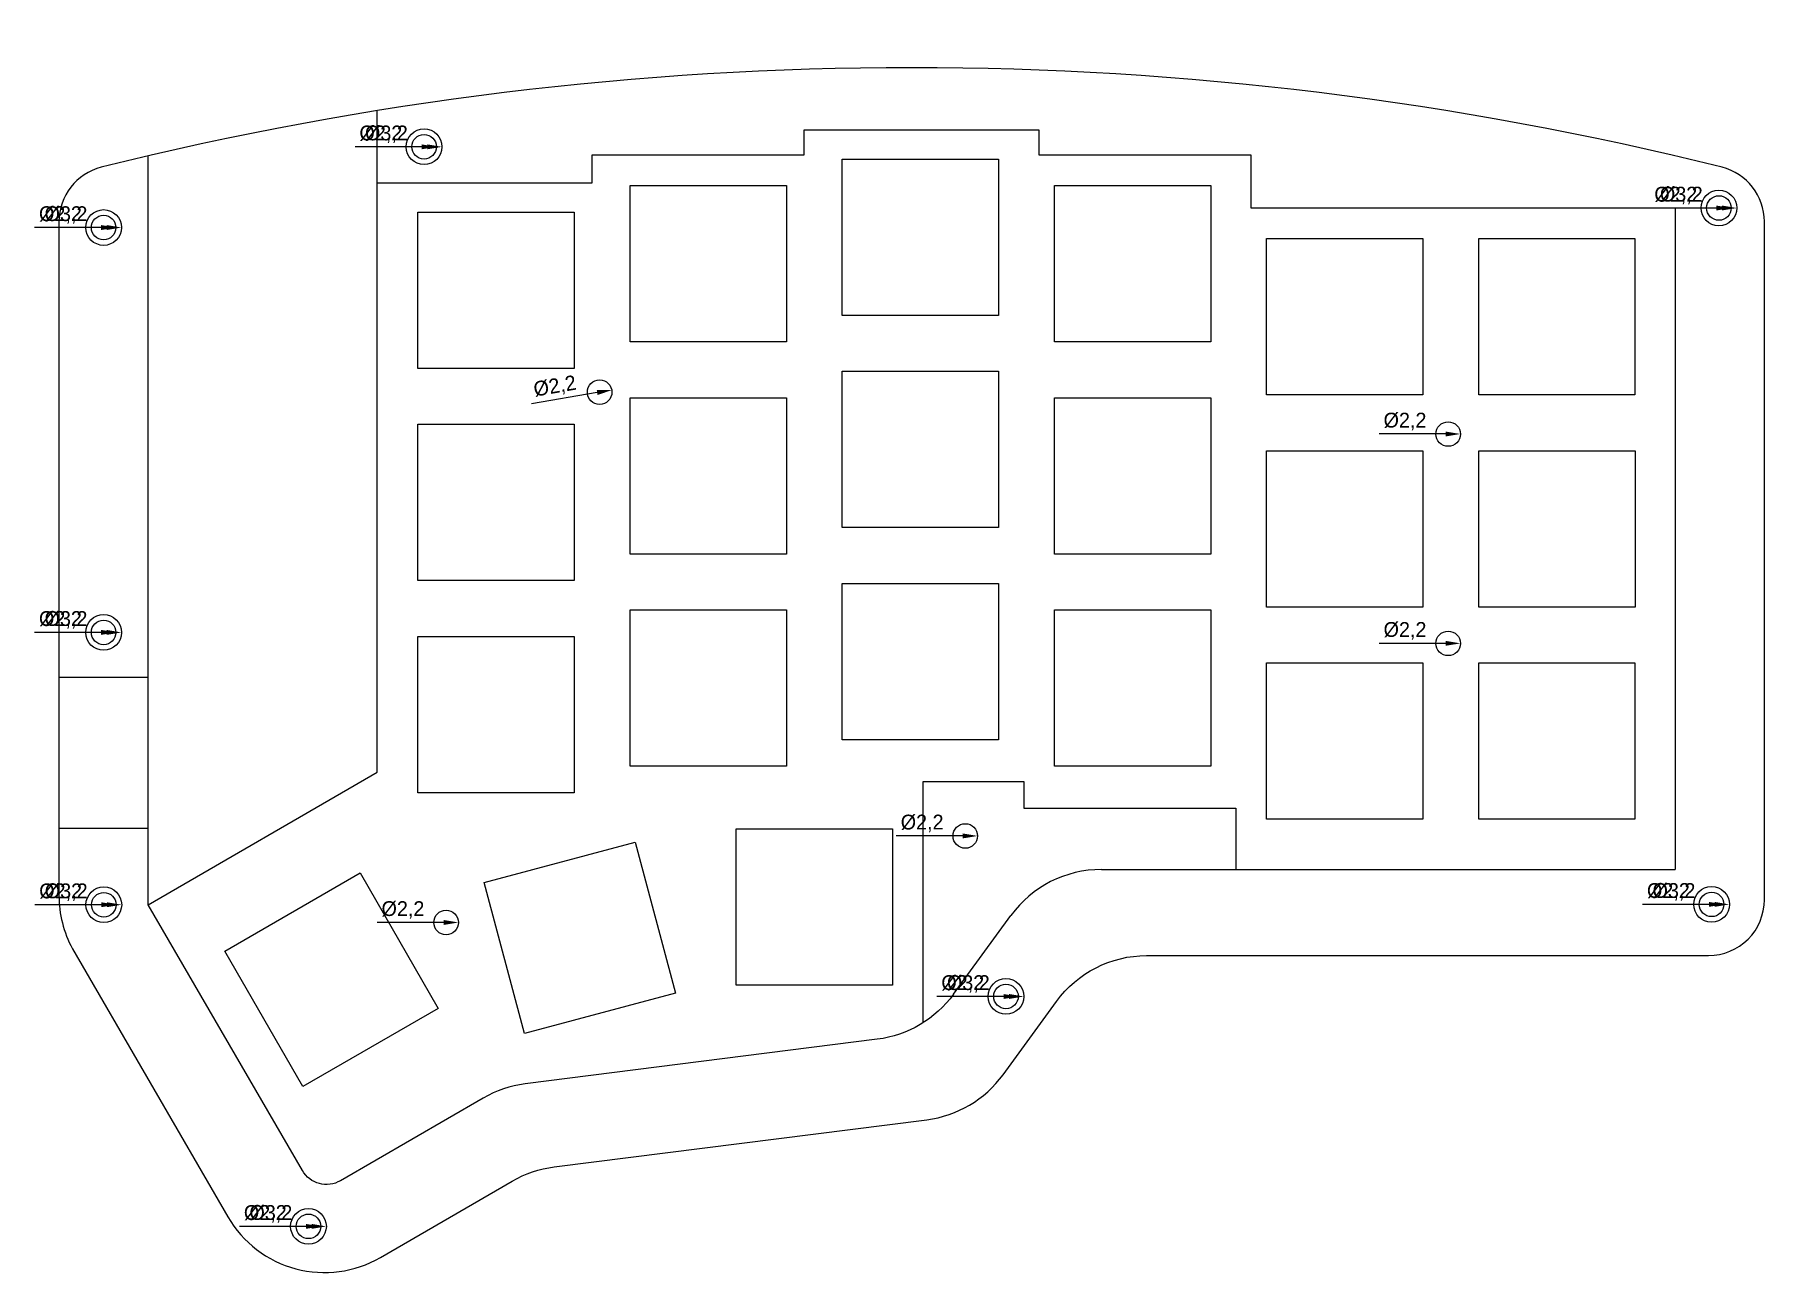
# Model space of a CAD drawing. Header units: millimetres. Extents: x 10 to 165, y -15 to 96.
import ezdxf

# ---------------------------------------------------------------- set-up
doc = ezdxf.new("R2010")
doc.units = ezdxf.units.MM
doc.layers.add('0 (2)', color=7, linetype='Continuous')
doc.layers.add('Dimensions', color=7, linetype='Continuous')
doc.dimstyles.new('ISO-25', dxfattribs={"dimtxt": 2.5, "dimasz": 2.5, "dimexe": 1.25, "dimexo": 0.625, "dimtad": 1, "dimtxsty": 'Standard', "dimcen": 2.5, "dimadec": 0, "dimazin": 0, "dimtfac": 1, "dimtmove": 0, "dimatfit": 3, "dimfxl": 1, "dimarcsym": 0})

# ---------------------------------------------------------------- blocks, each defined once
blk = doc.blocks.new('*D1')
at = {"layer": 'Defpoints', "color": 0}
for p in [(33.25, -10.64), (35.45, -10.64)]:
    blk.add_point(p, dxfattribs=at)
at = {"layer": 'Dimensions', "color": 140, "lineweight": -2}
blk.add_line((34.12, -10.64), (28.17, -10.64), dxfattribs=at)
at = {"layer": 'Dimensions', "color": 140}
blk.add_solid([(34.12, -10.86), (34.12, -10.42), (35.45, -10.64)], dxfattribs=at)
at = {"layer": 'Dimensions', "color": 140, "insert": (30.48, -9.52), "char_height": 1.324, "attachment_point": 5}
blk.add_mtext('%%c2,2', dxfattribs=at)
blk = doc.blocks.new('*D2')
at = {"layer": 'Defpoints', "color": 0}
for p in [(14.9, 78.82), (17.1, 78.82)]:
    blk.add_point(p, dxfattribs=at)
at = {"layer": 'Dimensions', "color": 140, "lineweight": -2}
blk.add_line((15.78, 78.82), (9.82, 78.82), dxfattribs=at)
at = {"layer": 'Dimensions', "color": 140}
blk.add_solid([(15.78, 78.6), (15.78, 79.04), (17.1, 78.82)], dxfattribs=at)
at = {"layer": 'Dimensions', "color": 140, "insert": (12.13, 79.94), "char_height": 1.324, "attachment_point": 5}
blk.add_mtext('%%c2,2', dxfattribs=at)
blk = doc.blocks.new('*D3')
at = {"layer": 'Defpoints', "color": 0}
for p in [(14.4, 42.56), (17.6, 42.56)]:
    blk.add_point(p, dxfattribs=at)
at = {"layer": 'Dimensions', "color": 140, "lineweight": -2}
blk.add_line((16.28, 42.56), (10.32, 42.56), dxfattribs=at)
at = {"layer": 'Dimensions', "color": 140}
blk.add_solid([(16.28, 42.34), (16.28, 42.78), (17.6, 42.56)], dxfattribs=at)
at = {"layer": 'Dimensions', "color": 140, "insert": (12.63, 43.68), "char_height": 1.324, "attachment_point": 5}
blk.add_mtext('%%c3,2', dxfattribs=at)
blk = doc.blocks.new('*D4')
at = {"layer": 'Defpoints', "color": 0}
for p in [(14.9, 42.56), (17.1, 42.56)]:
    blk.add_point(p, dxfattribs=at)
at = {"layer": 'Dimensions', "color": 140, "lineweight": -2}
blk.add_line((15.78, 42.56), (9.82, 42.56), dxfattribs=at)
at = {"layer": 'Dimensions', "color": 140}
blk.add_solid([(15.78, 42.34), (15.78, 42.78), (17.1, 42.56)], dxfattribs=at)
at = {"layer": 'Dimensions', "color": 140, "insert": (12.13, 43.68), "char_height": 1.324, "attachment_point": 5}
blk.add_mtext('%%c2,2', dxfattribs=at)
blk = doc.blocks.new('*D5')
at = {"layer": 'Defpoints', "color": 0}
for p in [(32.75, -10.64), (35.95, -10.64)]:
    blk.add_point(p, dxfattribs=at)
at = {"layer": 'Dimensions', "color": 140, "lineweight": -2}
blk.add_line((34.62, -10.64), (28.67, -10.64), dxfattribs=at)
at = {"layer": 'Dimensions', "color": 140}
blk.add_solid([(34.62, -10.86), (34.62, -10.42), (35.95, -10.64)], dxfattribs=at)
at = {"layer": 'Dimensions', "color": 140, "insert": (30.98, -9.52), "char_height": 1.324, "attachment_point": 5}
blk.add_mtext('%%c3,2', dxfattribs=at)
blk = doc.blocks.new('*D6')
at = {"layer": 'Defpoints', "color": 0}
for p in [(43.6, 86.05), (45.8, 86.05)]:
    blk.add_point(p, dxfattribs=at)
at = {"layer": 'Dimensions', "color": 140, "lineweight": -2}
blk.add_line((44.48, 86.05), (38.52, 86.05), dxfattribs=at)
at = {"layer": 'Dimensions', "color": 140}
blk.add_solid([(44.48, 85.83), (44.48, 86.27), (45.8, 86.05)], dxfattribs=at)
at = {"layer": 'Dimensions', "color": 140, "insert": (40.83, 87.17), "char_height": 1.324, "attachment_point": 5}
blk.add_mtext('%%c2,2', dxfattribs=at)
blk = doc.blocks.new('*D7')
at = {"layer": 'Defpoints', "color": 0}
for p in [(14.42, 18.17), (17.62, 18.17)]:
    blk.add_point(p, dxfattribs=at)
at = {"layer": 'Dimensions', "color": 140, "lineweight": -2}
blk.add_line((16.29, 18.17), (10.34, 18.17), dxfattribs=at)
at = {"layer": 'Dimensions', "color": 140}
blk.add_solid([(16.29, 17.95), (16.29, 18.39), (17.62, 18.17)], dxfattribs=at)
at = {"layer": 'Dimensions', "color": 140, "insert": (12.65, 19.29), "char_height": 1.324, "attachment_point": 5}
blk.add_mtext('%%c3,2', dxfattribs=at)
blk = doc.blocks.new('*D8')
at = {"layer": 'Defpoints', "color": 0}
for p in [(95.72, 9.95), (97.92, 9.95)]:
    blk.add_point(p, dxfattribs=at)
at = {"layer": 'Dimensions', "color": 140, "lineweight": -2}
blk.add_line((96.6, 9.95), (90.64, 9.95), dxfattribs=at)
at = {"layer": 'Dimensions', "color": 140}
blk.add_solid([(96.6, 9.73), (96.6, 10.17), (97.92, 9.95)], dxfattribs=at)
at = {"layer": 'Dimensions', "color": 140, "insert": (92.95, 11.07), "char_height": 1.324, "attachment_point": 5}
blk.add_mtext('%%c2,2', dxfattribs=at)
blk = doc.blocks.new('*D9')
at = {"layer": 'Defpoints', "color": 0}
for p in [(159.58, 80.57), (161.78, 80.57)]:
    blk.add_point(p, dxfattribs=at)
at = {"layer": 'Dimensions', "color": 140, "lineweight": -2}
blk.add_line((160.45, 80.57), (154.49, 80.57), dxfattribs=at)
at = {"layer": 'Dimensions', "color": 140}
blk.add_solid([(160.45, 80.35), (160.45, 80.79), (161.78, 80.57)], dxfattribs=at)
at = {"layer": 'Dimensions', "color": 140, "insert": (156.81, 81.69), "char_height": 1.324, "attachment_point": 5}
blk.add_mtext('%%c2,2', dxfattribs=at)
blk = doc.blocks.new('*D10')
at = {"layer": 'Defpoints', "color": 0}
for p in [(14.4, 78.82), (17.6, 78.82)]:
    blk.add_point(p, dxfattribs=at)
at = {"layer": 'Dimensions', "color": 140, "lineweight": -2}
blk.add_line((16.28, 78.82), (10.32, 78.82), dxfattribs=at)
at = {"layer": 'Dimensions', "color": 140}
blk.add_solid([(16.28, 78.6), (16.28, 79.04), (17.6, 78.82)], dxfattribs=at)
at = {"layer": 'Dimensions', "color": 140, "insert": (12.63, 79.94), "char_height": 1.324, "attachment_point": 5}
blk.add_mtext('%%c3,2', dxfattribs=at)
blk = doc.blocks.new('*D11')
at = {"layer": 'Defpoints', "color": 0}
for p in [(158.42, 18.2), (161.62, 18.2)]:
    blk.add_point(p, dxfattribs=at)
at = {"layer": 'Dimensions', "color": 140, "lineweight": -2}
blk.add_line((160.29, 18.2), (154.34, 18.2), dxfattribs=at)
at = {"layer": 'Dimensions', "color": 140}
blk.add_solid([(160.29, 17.98), (160.29, 18.42), (161.62, 18.2)], dxfattribs=at)
at = {"layer": 'Dimensions', "color": 140, "insert": (156.65, 19.32), "char_height": 1.324, "attachment_point": 5}
blk.add_mtext('%%c3,2', dxfattribs=at)
blk = doc.blocks.new('*D12')
at = {"layer": 'Defpoints', "color": 0}
for p in [(59.34, 63.89), (61.51, 64.26)]:
    blk.add_point(p, dxfattribs=at)
at = {"layer": 'Dimensions', "color": 140, "lineweight": -2}
blk.add_line((60.21, 64.04), (54.33, 63.03), dxfattribs=at)
at = {"layer": 'Dimensions', "color": 140}
blk.add_solid([(60.24, 63.82), (60.17, 64.26), (61.51, 64.26)], dxfattribs=at)
at = {"layer": 'Dimensions', "color": 140, "insert": (56.43, 64.53), "char_height": 1.324, "attachment_point": 5, "rotation": 9.7373}
blk.add_mtext('%%c2,2', dxfattribs=at)
blk = doc.blocks.new('*D13')
at = {"layer": 'Defpoints', "color": 0}
for p in [(95.22, 9.95), (98.42, 9.95)]:
    blk.add_point(p, dxfattribs=at)
at = {"layer": 'Dimensions', "color": 140, "lineweight": -2}
blk.add_line((97.1, 9.95), (91.14, 9.95), dxfattribs=at)
at = {"layer": 'Dimensions', "color": 140}
blk.add_solid([(97.1, 9.73), (97.1, 10.17), (98.42, 9.95)], dxfattribs=at)
at = {"layer": 'Dimensions', "color": 140, "insert": (93.45, 11.07), "char_height": 1.324, "attachment_point": 5}
blk.add_mtext('%%c3,2', dxfattribs=at)
blk = doc.blocks.new('*D14')
at = {"layer": 'Defpoints', "color": 0}
for p in [(135.33, 60.33), (137.53, 60.33)]:
    blk.add_point(p, dxfattribs=at)
at = {"layer": 'Dimensions', "color": 140, "lineweight": -2}
blk.add_line((136.2, 60.33), (130.24, 60.33), dxfattribs=at)
at = {"layer": 'Dimensions', "color": 140}
blk.add_solid([(136.2, 60.11), (136.2, 60.55), (137.53, 60.33)], dxfattribs=at)
at = {"layer": 'Dimensions', "color": 140, "insert": (132.56, 61.45), "char_height": 1.324, "attachment_point": 5}
blk.add_mtext('%%c2,2', dxfattribs=at)
blk = doc.blocks.new('*D15')
at = {"layer": 'Defpoints', "color": 0}
for p in [(135.33, 41.58), (137.53, 41.58)]:
    blk.add_point(p, dxfattribs=at)
at = {"layer": 'Dimensions', "color": 140, "lineweight": -2}
blk.add_line((136.2, 41.58), (130.24, 41.58), dxfattribs=at)
at = {"layer": 'Dimensions', "color": 140}
blk.add_solid([(136.2, 41.36), (136.2, 41.8), (137.53, 41.58)], dxfattribs=at)
at = {"layer": 'Dimensions', "color": 140, "insert": (132.56, 42.7), "char_height": 1.324, "attachment_point": 5}
blk.add_mtext('%%c2,2', dxfattribs=at)
blk = doc.blocks.new('*D16')
at = {"layer": 'Defpoints', "color": 0}
for p in [(43.1, 86.05), (46.3, 86.05)]:
    blk.add_point(p, dxfattribs=at)
at = {"layer": 'Dimensions', "color": 140, "lineweight": -2}
blk.add_line((44.98, 86.05), (39.02, 86.05), dxfattribs=at)
at = {"layer": 'Dimensions', "color": 140}
blk.add_solid([(44.98, 85.83), (44.98, 86.27), (46.3, 86.05)], dxfattribs=at)
at = {"layer": 'Dimensions', "color": 140, "insert": (41.33, 87.17), "char_height": 1.324, "attachment_point": 5}
blk.add_mtext('%%c3,2', dxfattribs=at)
blk = doc.blocks.new('*D17')
at = {"layer": 'Defpoints', "color": 0}
for p in [(14.92, 18.17), (17.12, 18.17)]:
    blk.add_point(p, dxfattribs=at)
at = {"layer": 'Dimensions', "color": 140, "lineweight": -2}
blk.add_line((15.79, 18.17), (9.84, 18.17), dxfattribs=at)
at = {"layer": 'Dimensions', "color": 140}
blk.add_solid([(15.79, 17.95), (15.79, 18.39), (17.12, 18.17)], dxfattribs=at)
at = {"layer": 'Dimensions', "color": 140, "insert": (12.15, 19.29), "char_height": 1.324, "attachment_point": 5}
blk.add_mtext('%%c2,2', dxfattribs=at)
blk = doc.blocks.new('*D18')
at = {"layer": 'Defpoints', "color": 0}
for p in [(45.58, 16.58), (47.78, 16.58)]:
    blk.add_point(p, dxfattribs=at)
at = {"layer": 'Dimensions', "color": 140, "lineweight": -2}
blk.add_line((46.45, 16.58), (40.49, 16.58), dxfattribs=at)
at = {"layer": 'Dimensions', "color": 140}
blk.add_solid([(46.45, 16.36), (46.45, 16.8), (47.78, 16.58)], dxfattribs=at)
at = {"layer": 'Dimensions', "color": 140, "insert": (42.81, 17.7), "char_height": 1.324, "attachment_point": 5}
blk.add_mtext('%%c2,2', dxfattribs=at)
blk = doc.blocks.new('*D19')
at = {"layer": 'Defpoints', "color": 0}
for p in [(159.08, 80.57), (162.28, 80.57)]:
    blk.add_point(p, dxfattribs=at)
at = {"layer": 'Dimensions', "color": 140, "lineweight": -2}
blk.add_line((160.95, 80.57), (154.99, 80.57), dxfattribs=at)
at = {"layer": 'Dimensions', "color": 140}
blk.add_solid([(160.95, 80.35), (160.95, 80.79), (162.28, 80.57)], dxfattribs=at)
at = {"layer": 'Dimensions', "color": 140, "insert": (157.31, 81.69), "char_height": 1.324, "attachment_point": 5}
blk.add_mtext('%%c3,2', dxfattribs=at)
blk = doc.blocks.new('*D20')
at = {"layer": 'Defpoints', "color": 0}
for p in [(158.92, 18.2), (161.12, 18.2)]:
    blk.add_point(p, dxfattribs=at)
at = {"layer": 'Dimensions', "color": 140, "lineweight": -2}
blk.add_line((159.79, 18.2), (153.84, 18.2), dxfattribs=at)
at = {"layer": 'Dimensions', "color": 140}
blk.add_solid([(159.79, 17.98), (159.79, 18.42), (161.12, 18.2)], dxfattribs=at)
at = {"layer": 'Dimensions', "color": 140, "insert": (156.15, 19.32), "char_height": 1.324, "attachment_point": 5}
blk.add_mtext('%%c2,2', dxfattribs=at)
blk = doc.blocks.new('*D21')
at = {"layer": 'Defpoints', "color": 0}
for p in [(92.08, 24.33), (94.28, 24.33)]:
    blk.add_point(p, dxfattribs=at)
at = {"layer": 'Dimensions', "color": 140, "lineweight": -2}
blk.add_line((92.95, 24.33), (86.99, 24.33), dxfattribs=at)
at = {"layer": 'Dimensions', "color": 140}
blk.add_solid([(92.95, 24.11), (92.95, 24.55), (94.28, 24.33)], dxfattribs=at)
at = {"layer": 'Dimensions', "color": 140, "insert": (89.31, 25.45), "char_height": 1.324, "attachment_point": 5}
blk.add_mtext('%%c2,2', dxfattribs=at)

msp = doc.modelspace()

# ---------------------------------------------------------------- linework, layer by layer
at = {"layer": '0 (2)'}
for p, q in [((40.5, 82.822), (40.5, 89.2858)), ((78.75, 85.322), (78.75, 87.572)), ((78.75, 87.572), (99.75, 87.572)), ((99.75, 87.572), (99.75, 85.322)), ((20, 18.169), (20.0001, 85.2347)), ((59.75, 85.322), (78.75, 85.322)), ((59.75, 82.822), (59.75, 85.322)), ((99.75, 85.322), (118.75, 85.322)), ((118.75, 85.322), (118.75, 80.572)), ((82.159, 84.952), (96.159, 84.952)), ((82.159, 70.952), (82.159, 84.952)), ((96.159, 84.952), (96.159, 70.952)), ((40.5, 30.053), (40.5, 82.822)), ((40.5, 82.822), (59.75, 82.822)), ((63.16, 68.577), (63.16, 82.577)), ((63.16, 82.577), (77.16, 82.577)), ((77.16, 82.577), (77.16, 68.577)), ((101.159, 68.577), (101.159, 82.577)), ((101.159, 82.577), (115.159, 82.577)), ((115.159, 82.577), (115.159, 68.577)), ((118.75, 80.572), (156.75, 80.572)), ((156.75, 80.572), (156.75, 21.322)), ((12, 79.366), (12, 38.556)), ((44.15, 66.197), (44.15, 80.197)), ((44.15, 80.197), (58.15, 80.197)), ((58.15, 80.197), (58.15, 66.197)), ((164.75, 18.616), (164.75, 79.366)), ((120.159, 63.827), (120.159, 77.827)), ((120.159, 77.827), (134.159, 77.827)), ((134.159, 77.827), (134.159, 63.827)), ((139.16, 77.827), (153.159, 77.827)), ((139.16, 63.827), (139.16, 77.827)), ((153.159, 77.827), (153.159, 63.827)), ((96.159, 70.952), (82.159, 70.952)), ((77.16, 68.577), (63.16, 68.577)), ((115.159, 68.577), (101.159, 68.577)), ((58.15, 66.197), (44.15, 66.197)), ((82.159, 51.952), (82.159, 65.952)), ((82.159, 65.952), (96.159, 65.952)), ((96.159, 65.952), (96.159, 51.952)), ((63.16, 63.577), (77.16, 63.577)), ((63.16, 49.577), (63.16, 63.577)), ((77.16, 63.577), (77.16, 49.577)), ((101.159, 63.577), (115.159, 63.577)), ((101.159, 49.577), (101.159, 63.577)), ((115.159, 63.577), (115.159, 49.577)), ((134.159, 63.827), (120.159, 63.827)), ((153.159, 63.827), (139.16, 63.827)), ((44.15, 47.202), (44.15, 61.202)), ((44.15, 61.202), (58.15, 61.202)), ((58.15, 61.202), (58.15, 47.202)), ((120.159, 58.827), (134.159, 58.827)), ((120.159, 44.827), (120.159, 58.827)), ((134.159, 58.827), (134.159, 44.827)), ((139.16, 58.827), (153.16, 58.827)), ((139.16, 44.827), (139.16, 58.827)), ((153.16, 58.827), (153.16, 44.827)), ((96.159, 51.952), (82.159, 51.952)), ((77.16, 49.577), (63.16, 49.577)), ((115.159, 49.577), (101.159, 49.577)), ((58.15, 47.202), (44.15, 47.202)), ((82.159, 32.952), (82.159, 46.952)), ((82.159, 46.952), (96.159, 46.952)), ((96.159, 46.952), (96.159, 32.952)), ((63.16, 44.577), (77.16, 44.577)), ((63.16, 30.577), (63.16, 44.577)), ((77.16, 44.577), (77.16, 30.577)), ((101.159, 30.577), (101.159, 44.577)), ((101.159, 44.577), (115.159, 44.577)), ((115.159, 44.577), (115.159, 30.577)), ((134.159, 44.827), (120.159, 44.827)), ((153.16, 44.827), (139.16, 44.827)), ((44.15, 28.202), (44.15, 42.202)), ((44.15, 42.202), (58.15, 42.202)), ((58.15, 42.202), (58.15, 28.202)), ((120.159, 39.827), (134.159, 39.827)), ((120.159, 25.827), (120.159, 39.827)), ((134.159, 39.827), (134.159, 25.827)), ((139.16, 39.827), (153.159, 39.827)), ((139.16, 25.827), (139.16, 39.827)), ((153.159, 39.827), (153.159, 25.827)), ((12, 38.556), (12, 25)), ((12, 38.556), (20, 38.556)), ((96.159, 32.952), (82.159, 32.952)), ((20, 18.169), (40.5, 30.053)), ((77.16, 30.577), (63.16, 30.577)), ((115.159, 30.577), (101.159, 30.577)), ((58.15, 28.202), (44.15, 28.202)), ((89.409, 29.202), (98.409, 29.202)), ((89.409, 7.6063), (89.409, 29.202)), ((98.409, 29.202), (98.409, 26.827)), ((98.409, 26.827), (117.409, 26.827)), ((117.409, 26.827), (117.409, 21.322)), ((20, 25), (12, 25)), ((12, 25), (12, 19)), ((72.66, 24.952), (86.659, 24.952)), ((72.66, 10.952), (72.66, 24.952)), ((86.659, 24.952), (86.659, 10.952)), ((134.159, 25.827), (120.159, 25.827)), ((153.159, 25.827), (139.16, 25.827)), ((50.086, 20.152), (63.609, 23.775)), ((63.609, 23.775), (67.233, 10.253)), ((26.847, 14.014), (38.972, 21.014)), ((38.972, 21.014), (45.972, 8.89)), ((53.71, 6.629), (50.086, 20.152)), ((105.3674, 21.322), (156.75, 21.322)), ((33.801, -5.637), (20, 18.169)), ((92.123, 10.154), (97.267, 17.212)), ((13.2065, 14.2308), (27.13, -9.788)), ((33.847, 1.89), (26.847, 14.014)), ((109.418, 13.616), (159.75, 13.616)), ((86.659, 10.952), (72.66, 10.952)), ((67.233, 10.253), (53.71, 6.629)), ((96.554, 2.945), (101.336, 9.506)), ((45.972, 8.89), (33.847, 1.89)), ((85.298, 6.123), (53.747, 2.127)), ((49.989, 0.857), (37.217, -6.546)), ((56.359, -5.313), (89.73, -1.086)), ((40.797, -13.425), (52.6, -6.582))]:
    msp.add_line(p, q, dxfattribs=at)
for centre, radius in [((44.7, 86.0539), 1.6), ((44.7, 86.0539), 1.1), ((160.6764, 80.572), 1.6), ((160.6764, 80.572), 1.1), ((16, 78.822), 1.6), ((16, 78.822), 1.1), ((60.4262, 64.0761), 1.1), ((136.4259, 60.3264), 1.1), ((16, 42.556), 1.6), ((16, 42.556), 1.1), ((136.4259, 41.5767), 1.1), ((93.1762, 24.3266), 1.1), ((16.0173, 18.169), 1.6), ((16.0173, 18.169), 1.1), ((160.0178, 18.2012), 1.6), ((160.0178, 18.2012), 1.1), ((46.6763, 16.5765), 1.1), ((96.82, 9.9542), 1.6), ((96.82, 9.9542), 1.1), ((34.3481, -10.637), 1.6), ((34.3481, -10.637), 1.1)]:
    msp.add_circle(centre, radius, dxfattribs=at)
msp.add_arc((22.0293, 19), 10.0293, 180, 208.393841, dxfattribs=at)
for points in [[(160.96, 84.217), (113.2995, 96.1014), (63.4499, 96.1013), (15.7903, 84.2172)], [(15.7903, 84.2172), (13.563, 83.6616), (12.0002, 81.6612), (12, 79.366)], [(164.75, 79.366), (164.7498, 81.6612), (163.187, 83.6616), (160.96, 84.217)], [(105.3674, 21.322), (102.153, 21.3222), (99.1494, 19.7948), (97.267, 17.212)], [(163.2855, 15.0805), (164.2232, 16.0181), (164.75, 17.2899), (164.75, 18.616)], [(159.75, 13.616), (161.0761, 13.616), (162.3479, 14.1428), (163.2855, 15.0805)], [(101.336, 9.506), (103.2184, 12.0888), (106.222, 13.6162), (109.418, 13.616)], [(92.123, 10.154), (90.5004, 7.9276), (88.0311, 6.4692), (85.298, 6.123)], [(53.747, 2.127), (52.4221, 1.9589), (51.1443, 1.527), (49.989, 0.857)], [(89.73, -1.086), (92.4628, -0.7396), (94.9316, 0.7188), (96.554, 2.945)], [(37.217, -6.546), (36.0226, -7.238), (34.4935, -6.8311), (33.801, -5.637)], [(52.6, -6.582), (53.7557, -5.9122), (55.0338, -5.4807), (56.359, -5.313)], [(27.13, -9.788), (28.46, -12.0827), (30.6471, -13.7551), (33.2102, -14.4372)], [(33.2102, -14.4372), (35.7733, -15.1193), (38.5024, -14.7552), (40.797, -13.425)]]:
    msp.add_open_spline(points, degree=3, dxfattribs=at)

# ---------------------------------------------------------------- dimensions: what is measured, and where the dimension line sits
at = {"layer": 'Dimensions'}
for p1, p2, picture, middle in [((43.6, 86.0539), (45.8, 86.0539), '*D6', (40.8348, 86.0539)), ((43.1, 86.0539), (46.3, 86.0539), '*D16', (41.3348, 86.0539)), ((159.5764, 80.572), (161.7764, 80.572), '*D9', (156.8112, 80.572)), ((159.0764, 80.572), (162.2764, 80.572), '*D19', (157.3112, 80.572)), ((14.9, 78.822), (17.1, 78.822), '*D2', (12.1348, 78.822)), ((14.4, 78.822), (17.6, 78.822), '*D10', (12.6348, 78.822)), ((59.3421, 63.89), (61.5104, 64.2621), '*D12', (56.6167, 63.4223)), ((135.3259, 60.3264), (137.5259, 60.3264), '*D14', (132.5607, 60.3264)), ((14.9, 42.556), (17.1, 42.556), '*D4', (12.1348, 42.556)), ((14.4, 42.556), (17.6, 42.556), '*D3', (12.6348, 42.556)), ((135.3259, 41.5767), (137.5259, 41.5767), '*D15', (132.5607, 41.5767)), ((92.0762, 24.3266), (94.2762, 24.3266), '*D21', (89.311, 24.3266)), ((14.9173, 18.169), (17.1173, 18.169), '*D17', (12.1521, 18.169)), ((14.4173, 18.169), (17.6173, 18.169), '*D7', (12.6521, 18.169)), ((158.9178, 18.2012), (161.1178, 18.2012), '*D20', (156.1526, 18.2012)), ((158.4178, 18.2012), (161.6178, 18.2012), '*D11', (156.6526, 18.2012)), ((45.5763, 16.5765), (47.7763, 16.5765), '*D18', (42.8111, 16.5765)), ((95.72, 9.9542), (97.92, 9.9542), '*D8', (92.9548, 9.9542)), ((95.22, 9.9542), (98.42, 9.9542), '*D13', (93.4548, 9.9542)), ((33.2481, -10.637), (35.4481, -10.637), '*D1', (30.4829, -10.637)), ((32.7481, -10.637), (35.9481, -10.637), '*D5', (30.9829, -10.637))]:
    dim = msp.add_diameter_dim_2p(p1=p1, p2=p2, dimstyle='ISO-25', override={"dimscale": 0.529622, "dimdec": 3, "dimzin": 8, "dimlunit": 2, "dimclrd": 140, "dimclre": 140, "dimclrt": 140}, dxfattribs=at)
    dim.commit()
    dim.dimension.update_dxf_attribs({"geometry": picture, "text_midpoint": middle, "dimtype": 163})

doc.saveas('drawing.dxf')
